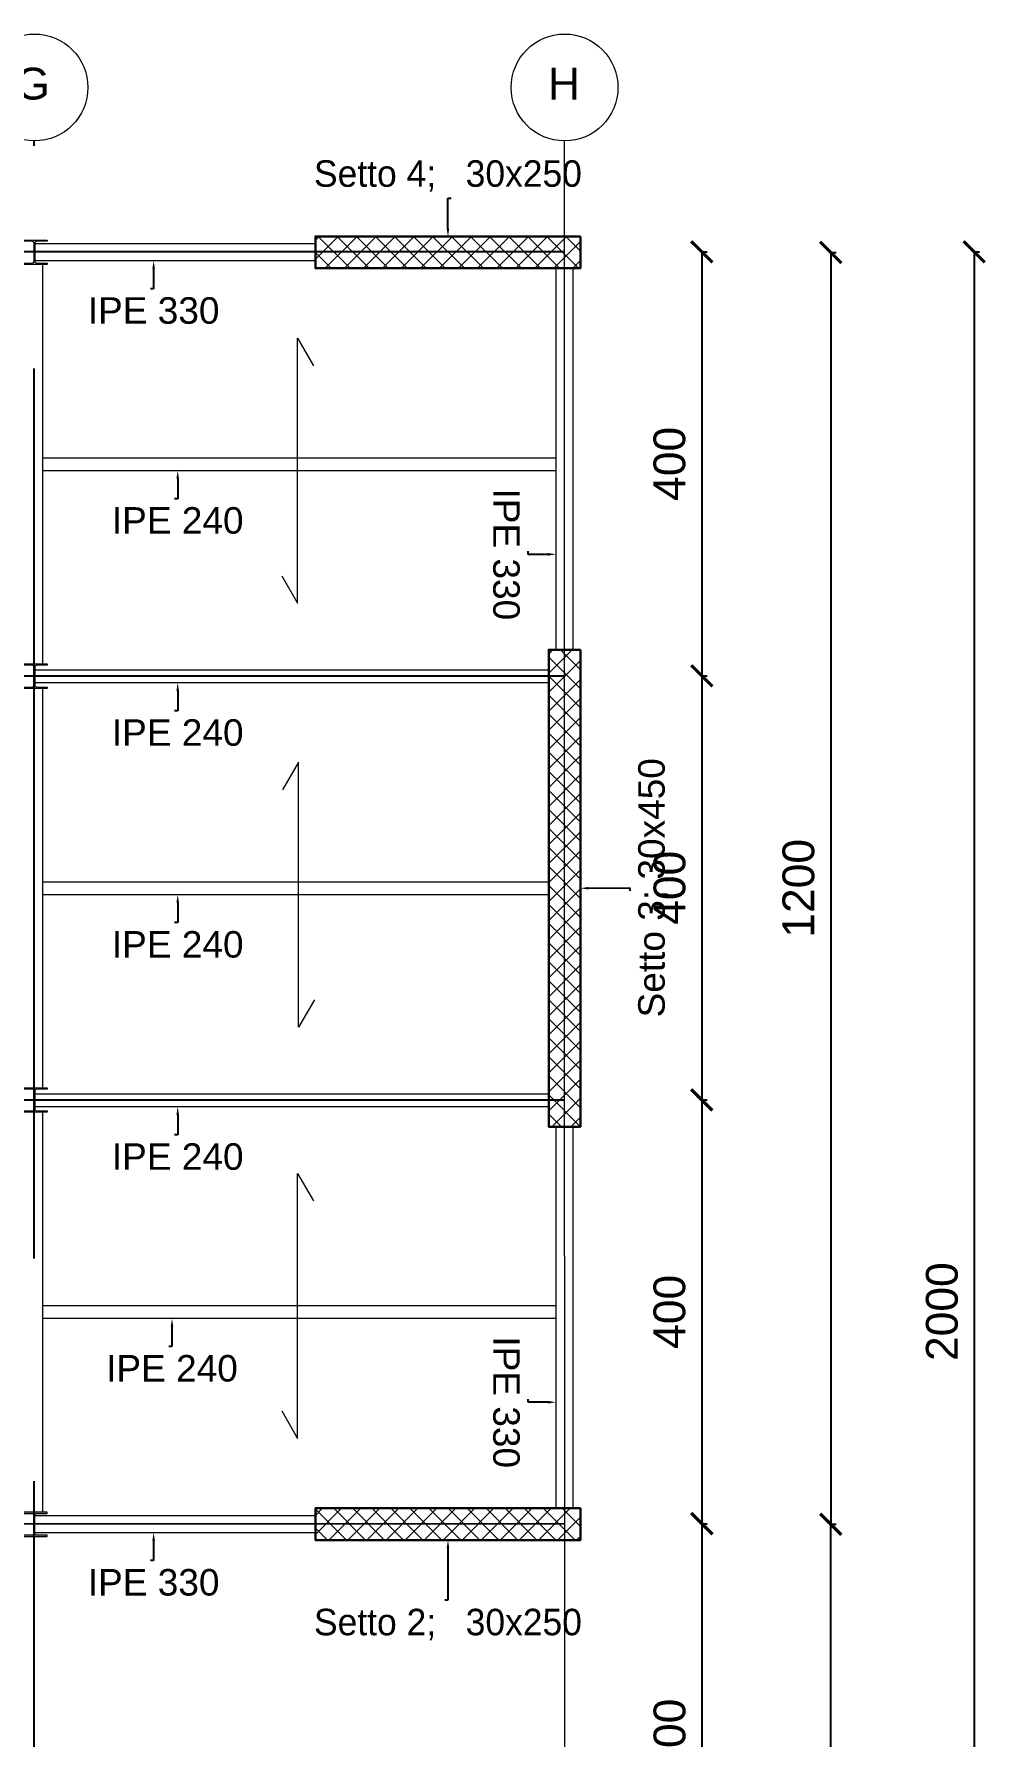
# Model space of a CAD drawing. Header units: millimetres. Extents: x 1415 to 3549, y 2194 to 4677.
# Drawn here: x 1835.06 to 1844.04, y 2203.66 to 2219.73 of the extents above; entities that cross this region are included whole.
import ezdxf
from ezdxf import colors
from ezdxf.entities.mleader import LeaderData, LeaderLine
from ezdxf.math import Vec2, Vec3

# ---------------------------------------------------------------- set-up
doc = ezdxf.new("R2010")
doc.units = ezdxf.units.MM
doc.linetypes.add('ACAD_ISO02W100', pattern=[15, 12, -3])
doc.layers.get('0').update_dxf_attribs({"plot": 0})
for name, color, linetype, lineweight in [('armature longitudinali', 5, 'Continuous', 9), ('bulloni', 170, 'Continuous', 15), ('Layer3', 7, 'Continuous', 15), ('Layer4', 7, 'Continuous', 15), ('quote', 252, 'Continuous', 5), ('Setti', 5, 'Continuous', 30), ('staffe', 10, 'Continuous', 9)]:
    doc.layers.add(name, color=color, linetype=linetype, lineweight=lineweight)
doc.layers.add('linea tratteggiata', color=221, linetype='ACAD_ISO02W100')
doc.styles.get("Standard").update_dxf_attribs({"font": 'arial.ttf'})
doc.dimstyles.new('quote cm scala 200', dxfattribs={"dimtxt": 0.3, "dimasz": 0.2, "dimexe": 0.05, "dimexo": 0.0015, "dimgap": 0.15, "dimtad": 1, "dimdec": 0, "dimlfac": 100, "dimzin": 0, "dimdsep": 46, "dimtxsty": 'Standard', "dimblk": 'ARCHTICK', "dimcen": 0, "dimclre": 252, "dimadec": 0, "dimazin": 2, "dimtfac": 1, "dimtdec": 0, "dimtofl": 0, "dimtmove": 0, "dimatfit": 3, "dimfxl": 0.0035, "dimfxlon": 1, "dimtolj": 1, "dimtzin": 0, "dimarcsym": 0})

# ---------------------------------------------------------------- blocks, each defined once
blk = doc.blocks.new('_ArchTick')
at = {"color": 0, "linetype": 'ByBlock', "const_width": 0.15}
blk.add_lwpolyline([(-0.5, -0.5), (0.5, 0.5)], dxfattribs=at)
blk = doc.blocks.new('*D304')
at = {"layer": 'Defpoints', "color": 0, "transparency": 16777216}
for p in [(1840.212, 2217.675), (1840.212, 2213.675), (1841.356, 2213.675)]:
    blk.add_point(p, dxfattribs=at)
at = {"layer": 'quote', "color": 252, "lineweight": -2, "transparency": 16777216}
for p, q in [((1841.352, 2217.675), (1841.406, 2217.675)), ((1841.352, 2213.675), (1841.406, 2213.675))]:
    blk.add_line(p, q, dxfattribs=at)
at = {"layer": 'quote', "color": 0, "linetype": 'Continuous', "lineweight": -2, "transparency": 16777216}
blk.add_line((1841.356, 2217.675), (1841.356, 2213.675), dxfattribs=at)
at = {"layer": 'quote', "color": 0, "lineweight": -2, "transparency": 16777216, "xscale": 0.2, "yscale": 0.2, "zscale": 0.2}
for p, rotation in [((1841.356, 2217.675), 90), ((1841.356, 2213.675), 270)]:
    blk.add_blockref('_ArchTick', p, dxfattribs=dict(at, rotation=rotation))
at = {"layer": 'quote', "color": 0, "transparency": 16777216, "insert": (1841.052, 2215.675), "char_height": 0.3, "attachment_point": 5, "rotation": 90}
blk.add_mtext('\\A1;400', dxfattribs=at)
blk = doc.blocks.new('*D305')
at = {"layer": 'Defpoints', "color": 0, "transparency": 16777216}
for p in [(1841.352, 2213.675), (1841.352, 2209.675), (1841.356, 2209.675)]:
    blk.add_point(p, dxfattribs=at)
at = {"layer": 'quote', "color": 252, "lineweight": -2, "transparency": 16777216}
for p, q in [((1841.354, 2213.675), (1841.406, 2213.675)), ((1841.354, 2209.675), (1841.406, 2209.675))]:
    blk.add_line(p, q, dxfattribs=at)
at = {"layer": 'quote', "color": 0, "linetype": 'Continuous', "lineweight": -2, "transparency": 16777216}
blk.add_line((1841.356, 2213.675), (1841.356, 2209.675), dxfattribs=at)
at = {"layer": 'quote', "color": 0, "lineweight": -2, "transparency": 16777216, "xscale": 0.2, "yscale": 0.2, "zscale": 0.2}
for p, rotation in [((1841.356, 2213.675), 90), ((1841.356, 2209.675), 270)]:
    blk.add_blockref('_ArchTick', p, dxfattribs=dict(at, rotation=rotation))
at = {"layer": 'quote', "color": 0, "transparency": 16777216, "insert": (1841.053, 2211.675), "char_height": 0.3, "attachment_point": 5, "rotation": 90}
blk.add_mtext('\\A1;400', dxfattribs=at)
blk = doc.blocks.new('*D306')
at = {"layer": 'Defpoints', "color": 0, "transparency": 16777216}
for p in [(1840.063, 2209.673), (1840.064, 2205.675), (1841.356, 2205.675)]:
    blk.add_point(p, dxfattribs=at)
at = {"layer": 'quote', "color": 252, "lineweight": -2, "transparency": 16777216}
for p, q in [((1841.352, 2209.673), (1841.406, 2209.673)), ((1841.352, 2205.675), (1841.406, 2205.675))]:
    blk.add_line(p, q, dxfattribs=at)
at = {"layer": 'quote', "color": 0, "linetype": 'Continuous', "lineweight": -2, "transparency": 16777216}
blk.add_line((1841.356, 2209.673), (1841.356, 2205.675), dxfattribs=at)
at = {"layer": 'quote', "color": 0, "lineweight": -2, "transparency": 16777216, "xscale": 0.2, "yscale": 0.2, "zscale": 0.2}
for p, rotation in [((1841.356, 2209.673), 90), ((1841.356, 2205.675), 270)]:
    blk.add_blockref('_ArchTick', p, dxfattribs=dict(at, rotation=rotation))
at = {"layer": 'quote', "color": 0, "transparency": 16777216, "insert": (1841.052, 2207.674), "char_height": 0.3, "attachment_point": 5, "rotation": 90}
blk.add_mtext('\\A1;400', dxfattribs=at)
blk = doc.blocks.new('*D307')
at = {"layer": 'Defpoints', "color": 0, "transparency": 16777216}
for p in [(1841.352, 2205.675), (1841.352, 2201.675), (1841.356, 2201.675)]:
    blk.add_point(p, dxfattribs=at)
at = {"layer": 'quote', "color": 252, "lineweight": -2, "transparency": 16777216}
for p, q in [((1841.354, 2205.675), (1841.406, 2205.675)), ((1841.354, 2201.675), (1841.406, 2201.675))]:
    blk.add_line(p, q, dxfattribs=at)
at = {"layer": 'quote', "color": 0, "linetype": 'Continuous', "lineweight": -2, "transparency": 16777216}
blk.add_line((1841.356, 2205.675), (1841.356, 2201.675), dxfattribs=at)
at = {"layer": 'quote', "color": 0, "lineweight": -2, "transparency": 16777216, "xscale": 0.2, "yscale": 0.2, "zscale": 0.2}
for p, rotation in [((1841.356, 2205.675), 90), ((1841.356, 2201.675), 270)]:
    blk.add_blockref('_ArchTick', p, dxfattribs=dict(at, rotation=rotation))
at = {"layer": 'quote', "color": 0, "transparency": 16777216, "insert": (1841.053, 2203.675), "char_height": 0.3, "attachment_point": 5, "rotation": 90}
blk.add_mtext('\\A1;400', dxfattribs=at)
blk = doc.blocks.new('*D309')
at = {"layer": 'Defpoints', "color": 0, "transparency": 16777216}
for p in [(1837.712, 2217.67), (1837.712, 2205.67), (1842.572, 2205.67)]:
    blk.add_point(p, dxfattribs=at)
at = {"layer": 'quote', "color": 252, "lineweight": -2, "transparency": 16777216}
for p, q in [((1842.569, 2217.67), (1842.622, 2217.67)), ((1842.569, 2205.67), (1842.622, 2205.67))]:
    blk.add_line(p, q, dxfattribs=at)
at = {"layer": 'quote', "color": 0, "linetype": 'Continuous', "lineweight": -2, "transparency": 16777216}
blk.add_line((1842.572, 2217.67), (1842.572, 2205.67), dxfattribs=at)
at = {"layer": 'quote', "color": 0, "lineweight": -2, "transparency": 16777216, "xscale": 0.2, "yscale": 0.2, "zscale": 0.2}
for p, rotation in [((1842.572, 2217.67), 90), ((1842.572, 2205.67), 270)]:
    blk.add_blockref('_ArchTick', p, dxfattribs=dict(at, rotation=rotation))
at = {"layer": 'quote', "color": 0, "transparency": 16777216, "insert": (1842.269, 2211.67), "char_height": 0.3, "attachment_point": 5, "rotation": 90}
blk.add_mtext('\\A1;1200', dxfattribs=at)
blk = doc.blocks.new('*D320')
at = {"layer": 'Defpoints', "color": 0, "transparency": 16777216}
for p in [(1830.062, 2205.67), (1842.573, 2205.67), (1830.061, 2197.672)]:
    blk.add_point(p, dxfattribs=at)
at = {"layer": 'quote', "color": 252, "lineweight": -2, "transparency": 16777216}
for p, q in [((1842.569, 2205.67), (1842.623, 2205.67)), ((1842.569, 2197.672), (1842.623, 2197.672))]:
    blk.add_line(p, q, dxfattribs=at)
at = {"layer": 'quote', "color": 0, "linetype": 'Continuous', "lineweight": -2, "transparency": 16777216}
blk.add_line((1842.573, 2197.672), (1842.573, 2205.67), dxfattribs=at)
at = {"layer": 'quote', "color": 0, "lineweight": -2, "transparency": 16777216, "xscale": 0.2, "yscale": 0.2, "zscale": 0.2}
for p, rotation in [((1842.573, 2205.67), 90), ((1842.573, 2197.672), 270)]:
    blk.add_blockref('_ArchTick', p, dxfattribs=dict(at, rotation=rotation))
at = {"layer": 'quote', "color": 0, "transparency": 16777216, "insert": (1842.27, 2201.671), "char_height": 0.3, "attachment_point": 5, "rotation": 90}
blk.add_mtext('\\A1;800', dxfattribs=at)
blk = doc.blocks.new('*D321')
at = {"layer": 'Defpoints', "color": 0, "transparency": 16777216}
for p in [(1840.062, 2217.675), (1840.065, 2197.678), (1843.925, 2197.678)]:
    blk.add_point(p, dxfattribs=at)
at = {"layer": 'quote', "color": 252, "lineweight": -2, "transparency": 16777216}
for p, q in [((1843.922, 2217.675), (1843.975, 2217.675)), ((1843.922, 2197.678), (1843.975, 2197.678))]:
    blk.add_line(p, q, dxfattribs=at)
at = {"layer": 'quote', "color": 0, "linetype": 'Continuous', "lineweight": -2, "transparency": 16777216}
blk.add_line((1843.925, 2217.675), (1843.925, 2197.678), dxfattribs=at)
at = {"layer": 'quote', "color": 0, "lineweight": -2, "transparency": 16777216, "xscale": 0.2, "yscale": 0.2, "zscale": 0.2}
for p, rotation in [((1843.925, 2217.675), 90), ((1843.925, 2197.678), 270)]:
    blk.add_blockref('_ArchTick', p, dxfattribs=dict(at, rotation=rotation))
at = {"layer": 'quote', "color": 0, "transparency": 16777216, "insert": (1843.622, 2207.676), "char_height": 0.3, "attachment_point": 5, "rotation": 90}
blk.add_mtext('\\A1;2000', dxfattribs=at)

msp = doc.modelspace()

# ---------------------------------------------------------------- hatches: boundary and pattern name
at = {"layer": 'Layer4'}
h = msp.add_hatch(color=0, dxfattribs=at)
h.dxf.hatch_style = 1
h.paths.add_polyline_path([(1835.181, 2217.557), (1835.181, 2217.569), (1835.0858, 2217.569, -0.4142136), (1835.0648, 2217.59), (1835.0648, 2217.672), (1835.061, 2217.672), (1835.061, 2217.557)])
h.paths.add_polyline_path([(1835.061, 2217.557), (1835.061, 2217.672), (1835.0573, 2217.672), (1835.0573, 2217.59, -0.4142136), (1835.0363, 2217.569), (1834.941, 2217.569), (1834.941, 2217.557)])
h.paths.add_polyline_path([(1835.0858, 2217.775), (1835.181, 2217.775), (1835.181, 2217.787), (1835.061, 2217.787), (1835.061, 2217.672), (1835.0648, 2217.672), (1835.0648, 2217.754, -0.4142136)])
h.paths.add_polyline_path([(1835.0573, 2217.754), (1835.0573, 2217.672), (1835.061, 2217.672), (1835.061, 2217.787), (1834.941, 2217.787), (1834.941, 2217.775), (1835.0363, 2217.775, -0.4142136)])
h = msp.add_hatch(color=0, dxfattribs=at)
h.dxf.hatch_style = 1
h.paths.add_polyline_path([(1835.181, 2213.557), (1835.181, 2213.569), (1835.0858, 2213.569, -0.4142136), (1835.0648, 2213.59), (1835.0648, 2213.672), (1835.061, 2213.672), (1835.061, 2213.557)])
h.paths.add_polyline_path([(1835.061, 2213.557), (1835.061, 2213.672), (1835.0573, 2213.672), (1835.0573, 2213.59, -0.4142136), (1835.0363, 2213.569), (1834.941, 2213.569), (1834.941, 2213.557)])
h.paths.add_polyline_path([(1835.0858, 2213.775), (1835.181, 2213.775), (1835.181, 2213.787), (1835.061, 2213.787), (1835.061, 2213.672), (1835.0648, 2213.672), (1835.0648, 2213.754, -0.4142136)])
h.paths.add_polyline_path([(1835.0573, 2213.754), (1835.0573, 2213.672), (1835.061, 2213.672), (1835.061, 2213.787), (1834.941, 2213.787), (1834.941, 2213.775), (1835.0363, 2213.775, -0.4142136)])
h = msp.add_hatch(color=0, dxfattribs=at)
h.dxf.hatch_style = 1
h.paths.add_polyline_path([(1835.181, 2209.5576), (1835.181, 2209.5696), (1835.0858, 2209.5696, -0.4142136), (1835.0648, 2209.5906), (1835.0648, 2209.6726), (1835.061, 2209.6726), (1835.061, 2209.5576)])
h.paths.add_polyline_path([(1835.061, 2209.5576), (1835.061, 2209.6726), (1835.0573, 2209.6726), (1835.0573, 2209.5906, -0.4142136), (1835.0363, 2209.5696), (1834.941, 2209.5696), (1834.941, 2209.5576)])
h.paths.add_polyline_path([(1835.0858, 2209.7756), (1835.181, 2209.7756), (1835.181, 2209.7876), (1835.061, 2209.7876), (1835.061, 2209.6726), (1835.0648, 2209.6726), (1835.0648, 2209.7546, -0.4142136)])
h.paths.add_polyline_path([(1835.0573, 2209.7546), (1835.0573, 2209.6726), (1835.061, 2209.6726), (1835.061, 2209.7876), (1834.941, 2209.7876), (1834.941, 2209.7756), (1835.0363, 2209.7756, -0.4142136)])
h = msp.add_hatch(color=0, dxfattribs=at)
h.dxf.hatch_style = 1
h.paths.add_polyline_path([(1835.181, 2205.7837), (1835.181, 2205.7717), (1835.0858, 2205.7717, 0.4142136), (1835.0648, 2205.7507), (1835.0648, 2205.6687), (1835.061, 2205.6687), (1835.061, 2205.7837)])
h.paths.add_polyline_path([(1835.061, 2205.7837), (1835.061, 2205.6687), (1835.0573, 2205.6687), (1835.0573, 2205.7507, 0.4142136), (1835.0363, 2205.7717), (1834.941, 2205.7717), (1834.941, 2205.7837)])
h.paths.add_polyline_path([(1835.0858, 2205.5657), (1835.181, 2205.5657), (1835.181, 2205.5537), (1835.061, 2205.5537), (1835.061, 2205.6687), (1835.0648, 2205.6687), (1835.0648, 2205.5867, 0.4142136)])
h.paths.add_polyline_path([(1835.0573, 2205.5867), (1835.0573, 2205.6687), (1835.061, 2205.6687), (1835.061, 2205.5537), (1834.941, 2205.5537), (1834.941, 2205.5657), (1835.0363, 2205.5657, 0.4142136)])
at = {"layer": 'staffe', "true_color": 0xc7c8ca}
h = msp.add_hatch(dxfattribs=at)
h.set_pattern_fill('ANSI37', color=9, scale=0.04)
h.set_pattern_definition([(45, (117.48415, -95.67684), (-0.089802561, 0.089802561), []), (135, (117.48415, -95.67684), (-0.089802561, -0.089802561), [])])
h.paths.add_polyline_path([(1840.2116, 2217.8204), (1840.2116, 2217.5204), (1837.7116, 2217.5204), (1837.7116, 2217.8204)])
h.paths.add_polyline_path([(1840.2116, 2209.4204), (1839.9116, 2209.4204), (1839.9116, 2213.9204), (1840.2116, 2213.9204)])
h.paths.add_polyline_path([(1824.9116, 2213.9204), (1825.2116, 2213.9204), (1825.2116, 2209.4204), (1824.9116, 2209.4204)])
h.paths.add_polyline_path([(1837.7116, 2205.5204), (1837.7116, 2205.8204), (1840.2116, 2205.8204), (1840.2116, 2205.5204)])
h.paths.add_polyline_path([(1827.7116, 2197.5204), (1827.7116, 2197.8204), (1830.2116, 2197.8204), (1830.2116, 2197.5204)])

# ---------------------------------------------------------------- linework, layer by layer
at = {"layer": 'bulloni'}
for points in [[(1839.9816, 2215.7297), (1838.9603, 2215.7297), (1835.1414, 2215.7297)], [(1839.9816, 2215.6097), (1838.9603, 2215.6097), (1835.1414, 2215.6097)], [(1839.9116, 2211.7297), (1835.1374, 2211.7297)], [(1839.9116, 2211.6097), (1835.1374, 2211.6097)], [(1839.9816, 2207.7297), (1838.9603, 2207.7297), (1835.1414, 2207.7297)], [(1839.9816, 2207.6097), (1838.9603, 2207.6097), (1835.1414, 2207.6097)]]:
    msp.add_lwpolyline(points, dxfattribs=at)
at = {"layer": 'Layer3'}
for points in [[(1839.9816, 2205.8204), (1839.9816, 2209.4204)], [(1840.1416, 2205.8204), (1840.1416, 2209.4204)]]:
    msp.add_lwpolyline(points, dxfattribs=at)
for centre in [(1835.0616, 2219.2264), (1840.0616, 2219.2264)]:
    msp.add_circle(centre, 0.5039, dxfattribs=at)
at = {"layer": 'Layer4', "color": 217, "ltscale": 0.7, "true_color": 0x93278f}
msp.add_lwpolyline([(1840.0649, 2197.6781), (1840.0622, 2218.7225)], dxfattribs=at)
at = {"layer": 'Layer4'}
for points in [[(1835.181, 2217.557), (1834.941, 2217.557), (1834.941, 2217.569), (1835.0363, 2217.569, 0.4142136), (1835.0573, 2217.59), (1835.0573, 2217.754, 0.4142136), (1835.0363, 2217.775), (1834.941, 2217.775), (1834.941, 2217.787), (1835.181, 2217.787), (1835.181, 2217.775), (1835.0858, 2217.775, 0.4142136), (1835.0648, 2217.754), (1835.0648, 2217.59, 0.4142136), (1835.0858, 2217.569), (1835.181, 2217.569)], [(1835.181, 2213.557), (1834.941, 2213.557), (1834.941, 2213.569), (1835.0363, 2213.569, 0.4142136), (1835.0573, 2213.59), (1835.0573, 2213.754, 0.4142136), (1835.0363, 2213.775), (1834.941, 2213.775), (1834.941, 2213.787), (1835.181, 2213.787), (1835.181, 2213.775), (1835.0858, 2213.775, 0.4142136), (1835.0648, 2213.754), (1835.0648, 2213.59, 0.4142136), (1835.0858, 2213.569), (1835.181, 2213.569)], [(1835.181, 2209.5576), (1834.941, 2209.5576), (1834.941, 2209.5696), (1835.0363, 2209.5696, 0.4142136), (1835.0573, 2209.5906), (1835.0573, 2209.7546, 0.4142136), (1835.0363, 2209.7756), (1834.941, 2209.7756), (1834.941, 2209.7876), (1835.181, 2209.7876), (1835.181, 2209.7756), (1835.0858, 2209.7756, 0.4142136), (1835.0648, 2209.7546), (1835.0648, 2209.5906, 0.4142136), (1835.0858, 2209.5696), (1835.181, 2209.5696)], [(1835.181, 2205.7837), (1834.941, 2205.7837), (1834.941, 2205.7717), (1835.0363, 2205.7717, -0.4142136), (1835.0573, 2205.7507), (1835.0573, 2205.5867, -0.4142136), (1835.0363, 2205.5657), (1834.941, 2205.5657), (1834.941, 2205.5537), (1835.181, 2205.5537), (1835.181, 2205.5657), (1835.0858, 2205.5657, -0.4142136), (1835.0648, 2205.5867), (1835.0648, 2205.7507, -0.4142136), (1835.0858, 2205.7717), (1835.181, 2205.7717)]]:
    msp.add_lwpolyline(points, format="xyb", close=True, dxfattribs=at)
for points in [[(1837.7116, 2217.7504), (1835.0648, 2217.7504)], [(1837.7116, 2217.5904), (1835.0648, 2217.59)], [(1835.1414, 2213.7876), (1835.1414, 2217.557)], [(1839.9816, 2213.9204), (1839.9816, 2217.5204)], [(1840.1416, 2213.9204), (1840.1416, 2217.5204)], [(1837.3931, 2214.6195), (1837.5431, 2214.3597), (1837.5431, 2216.8597), (1837.6931, 2216.5999)], [(1839.9116, 2213.7281), (1835.0619, 2213.7281)], [(1839.9116, 2213.6081), (1835.0619, 2213.6081)], [(1835.1414, 2209.7876), (1835.1414, 2213.557)], [(1837.7016, 2210.6195), (1837.5516, 2210.3597), (1837.5516, 2212.8597), (1837.4016, 2212.5999)], [(1839.9116, 2209.7275), (1835.0619, 2209.7275)], [(1839.9116, 2209.6075), (1835.0619, 2209.6075)], [(1835.1414, 2205.7883), (1835.1414, 2209.5576)], [(1837.3933, 2206.7395), (1837.5433, 2206.4797), (1837.5433, 2208.9797), (1837.6933, 2208.7199)], [(1837.7116, 2205.7504), (1835.0648, 2205.7508)], [(1837.7116, 2205.5904), (1835.0648, 2205.5904)]]:
    msp.add_lwpolyline(points, dxfattribs=at)
at = {"layer": 'linea tratteggiata', "ltscale": 0.7}
for points in [[(1835.0609, 2197.6759), (1835.058, 2218.7225)], [(1840.0623, 2217.6749), (1804.0088, 2217.6704)], [(1840.0628, 2213.6726), (1804.0088, 2213.6704)], [(1840.0633, 2209.6726), (1804.0088, 2209.6704)], [(1840.0639, 2205.6726), (1804.0088, 2205.6704)]]:
    msp.add_lwpolyline(points, dxfattribs=at)
at = {"layer": 'Setti'}
for points in [[(1840.2116, 2217.8204), (1840.2116, 2217.5204), (1837.7116, 2217.5204), (1837.7116, 2217.8204), (1840.2116, 2217.8204)], [(1840.2116, 2213.9204), (1840.2116, 2209.4204), (1839.9116, 2209.4204), (1839.9116, 2213.9204), (1840.2116, 2213.9204)], [(1840.2116, 2205.8204), (1840.2116, 2205.5204), (1837.7116, 2205.5204), (1837.7116, 2205.8204), (1840.2116, 2205.8204)]]:
    msp.add_lwpolyline(points, dxfattribs=at)

# ---------------------------------------------------------------- texts
at = {"layer": 'Layer3', "char_height": 0.3, "attachment_point": 3}
for s, insert in [('G', (1835.2076, 2219.4127)), ('H', (1840.2076, 2219.4127))]:
    msp.add_mtext_dynamic_manual_height_columns(s, width=0.046636, gutter_width=12.5, heights=[0], dxfattribs=dict(at, insert=insert))

# ---------------------------------------------------------------- dimensions: what is measured, and where the dimension line sits
at = {"layer": 'quote'}
for base, p1, p2, picture, middle in [((1842.5722, 2205.6704), (1837.7116, 2217.6704), (1837.7116, 2205.6704), '*D309', (1842.2691, 2211.6704)), ((1843.9254, 2197.6781), (1840.0623, 2217.6749), (1840.0649, 2197.6781), '*D321', (1843.6222, 2207.6765)), ((1841.3557, 2213.675), (1840.2116, 2217.675), (1840.2116, 2213.675), '*D304', (1841.0525, 2215.675)), ((1841.3562, 2209.675), (1841.3522, 2213.675), (1841.3522, 2209.675), '*D305', (1841.053, 2211.675)), ((1841.3557, 2205.675), (1840.0633, 2209.6726), (1840.0639, 2205.675), '*D306', (1841.0525, 2207.6738)), ((1842.5727, 2205.6704), (1830.0613, 2197.6718), (1830.0616, 2205.6704), '*D320', (1842.2696, 2201.6711)), ((1841.3562, 2201.675), (1841.3522, 2205.675), (1841.3522, 2201.675), '*D307', (1841.053, 2203.675))]:
    dim = msp.add_linear_dim(base=base, p1=p1, p2=p2, angle=90, dimstyle='quote cm scala 200', dxfattribs=at)
    dim.commit()
    dim.dimension.update_dxf_attribs({"geometry": picture, "text_midpoint": middle})

# ---------------------------------------------------------------- leaders
at = {"layer": 'armature longitudinali'}
ml = msp.add_multileader_mtext('Standard', dxfattribs=at)
ml.set_content('{\\fBahnschrift Light|b0|i0|c0|p34;\\C0;Setto 4;   30x250}', color=256)
ml.set_leader_properties()
ml.build(insert=Vec2(0, 0))
ml.multileader.update_dxf_attribs({"text_attachment_direction": 1, "dogleg_length": 0.03, "arrow_head_size": 0.075})
ctx = ml.context
ctx.base_point, ctx.char_height, ctx.arrow_head_size, ctx.landing_gap_size, ctx.plane_origin = Vec3(1838.9616, 2218.1818), 0.25, 0.075, 0.08, Vec3(1839.9718, 2217.8204)
ctx.text_align_type = 1
notes = []
notes.append((ctx, [(1, (1, 1, 0), (1838.9616, 2218.1818), (1, 0), 0.03, [(0, [(1838.9616, 2217.8204), (1838.9616, 2218.1818)], 0, [])])]))
ctx.mtext.insert, ctx.mtext.alignment, ctx.mtext.flow_direction = Vec3(1838.9616, 2218.5393), 2, 5
ml = msp.add_multileader_mtext('Standard', dxfattribs=at)
ml.set_content('{\\C0;Setto 3; 30x450}', color=256)
ml.set_leader_properties()
ml.build(insert=Vec2(0, 0))
ml.multileader.update_dxf_attribs({"text_attachment_direction": 1, "dogleg_length": 0.03, "arrow_head_size": 0.075})
ctx = ml.context
ctx.base_point, ctx.char_height, ctx.arrow_head_size, ctx.landing_gap_size, ctx.plane_origin, ctx.plane_x_axis, ctx.plane_y_axis = Vec3(1841.1398, 2211.675), 0.25, 0.075, 0.08, Vec3(1841.7684, 2213.0304), Vec3(0, 1), Vec3(-1, 0)
ctx.text_align_type = 1
notes.append((ctx, [(1, (1, 1, 0), (1840.676, 2211.675), (0, -1), 0.03, [(0, [(1840.2116, 2211.6704), (1840.676, 2211.675)], 0, [])])]))
ctx.mtext.insert, ctx.mtext.text_direction, ctx.mtext.rotation, ctx.mtext.alignment, ctx.mtext.flow_direction = Vec3(1840.756, 2211.675), Vec3(0, 1), 1.5707963, 2, 5
ml = msp.add_multileader_mtext('Standard', dxfattribs=at)
ml.set_content('{\\fBahnschrift Light|b0|i0|c0|p34;\\C0;Setto 2;   30x250}', color=256)
ml.set_leader_properties()
ml.build(insert=Vec2(0, 0))
ml.multileader.update_dxf_attribs({"text_attachment_direction": 1, "dogleg_length": 0.03, "arrow_head_size": 0.075})
ctx = ml.context
ctx.base_point, ctx.char_height, ctx.arrow_head_size, ctx.landing_gap_size, ctx.plane_origin = Vec3(1838.9616, 2204.5148), 0.25, 0.075, 0.08, Vec3(1837.8677, 2205.5204)
ctx.text_align_type = 1
notes.append((ctx, [(1, (1, 1, 0), (1838.9616, 2204.9523), (-1, 0), 0.03, [(0, [(1838.9616, 2205.5204), (1838.9616, 2204.9523)], 0, [])])]))
ctx.mtext.insert, ctx.mtext.alignment, ctx.mtext.flow_direction = Vec3(1838.9616, 2204.8723), 2, 5
at = {"layer": 'quote'}
ml = msp.add_multileader_mtext('Standard', dxfattribs=at)
ml.set_content('IPE 330', color=256)
ml.set_leader_properties()
ml.build(insert=Vec2(0, 0))
ml.multileader.update_dxf_attribs({"text_attachment_direction": 1, "dogleg_length": 0.03, "arrow_head_size": 0.075})
ctx = ml.context
ctx.base_point, ctx.char_height, ctx.arrow_head_size, ctx.landing_gap_size, ctx.plane_origin = Vec3(1836.1854, 2216.9117), 0.25, 0.075, 0.08, Vec3(1836.1854, 2217.5904)
ctx.text_align_type = 1
notes.append((ctx, [(0, (1, 1, 0), (1836.1854, 2217.3272), (-1, 0), 0.03, [(0, [(1836.1854, 2217.5904)], 0, [])])]))
ctx.mtext.insert, ctx.mtext.alignment, ctx.mtext.flow_direction = Vec3(1836.1854, 2217.2472), 2, 5
ml = msp.add_multileader_mtext('Standard', dxfattribs=at)
ml.set_content('IPE 240', color=256)
ml.set_leader_properties()
ml.build(insert=Vec2(0, 0))
ml.multileader.update_dxf_attribs({"text_attachment_direction": 1, "dogleg_length": 0.03, "arrow_head_size": 0.075})
ctx = ml.context
ctx.base_point, ctx.char_height, ctx.arrow_head_size, ctx.landing_gap_size, ctx.plane_origin = Vec3(1836.4124, 2214.9312), 0.25, 0.075, 0.08, Vec3(1836.4124, 2215.6097)
ctx.text_align_type = 1
notes.append((ctx, [(0, (1, 1, 0), (1836.4124, 2215.3465), (-1, 0), 0.03, [(0, [(1836.4124, 2215.6097)], 0, [])])]))
ctx.mtext.insert, ctx.mtext.alignment, ctx.mtext.flow_direction = Vec3(1836.4124, 2215.2665), 2, 5
ml = msp.add_multileader_mtext('Standard', dxfattribs=at)
ml.set_content('IPE 330', color=256)
ml.set_leader_properties()
ml.build(insert=Vec2(0, 0))
ml.multileader.update_dxf_attribs({"text_attachment_direction": 1, "dogleg_length": 0.03, "arrow_head_size": 0.075})
ctx = ml.context
ctx.base_point, ctx.char_height, ctx.arrow_head_size, ctx.landing_gap_size, ctx.plane_origin, ctx.plane_x_axis, ctx.plane_y_axis = Vec3(1839.3029, 2214.8213), 0.25, 0.075, 0.08, Vec3(1839.9816, 2214.8213), Vec3(0, -1), Vec3(1, 0)
ctx.text_align_type = 1
notes.append((ctx, [(0, (1, 1, 0), (1839.7184, 2214.8213), (0, 1), 0.03, [(0, [(1839.9816, 2214.8213)], 0, [])])]))
ctx.mtext.insert, ctx.mtext.text_direction, ctx.mtext.rotation, ctx.mtext.alignment, ctx.mtext.flow_direction = Vec3(1839.6384, 2214.8213), Vec3(0, -1), 4.712389, 2, 5
ml = msp.add_multileader_mtext('Standard', dxfattribs=at)
ml.set_content('IPE 240', color=256)
ml.set_leader_properties()
ml.build(insert=Vec2(0, 0))
ml.multileader.update_dxf_attribs({"text_attachment_direction": 1, "dogleg_length": 0.03, "arrow_head_size": 0.075})
ctx = ml.context
ctx.base_point, ctx.char_height, ctx.arrow_head_size, ctx.landing_gap_size, ctx.plane_origin = Vec3(1836.4124, 2212.9296), 0.25, 0.075, 0.08, Vec3(1836.4124, 2213.6081)
ctx.text_align_type = 1
notes.append((ctx, [(0, (1, 1, 0), (1836.4124, 2213.3449), (-1, 0), 0.03, [(0, [(1836.4124, 2213.6081)], 0, [])])]))
ctx.mtext.insert, ctx.mtext.alignment, ctx.mtext.flow_direction = Vec3(1836.4124, 2213.2649), 2, 5
ml = msp.add_multileader_mtext('Standard', dxfattribs=at)
ml.set_content('IPE 240', color=256)
ml.set_leader_properties()
ml.build(insert=Vec2(0, 0))
ml.multileader.update_dxf_attribs({"text_attachment_direction": 1, "dogleg_length": 0.03, "arrow_head_size": 0.075})
ctx = ml.context
ctx.base_point, ctx.char_height, ctx.arrow_head_size, ctx.landing_gap_size, ctx.plane_origin = Vec3(1836.4124, 2210.9312), 0.25, 0.075, 0.08, Vec3(1836.4124, 2211.6097)
ctx.text_align_type = 1
notes.append((ctx, [(0, (1, 1, 0), (1836.4124, 2211.3465), (-1, 0), 0.03, [(0, [(1836.4124, 2211.6097)], 0, [])])]))
ctx.mtext.insert, ctx.mtext.alignment, ctx.mtext.flow_direction = Vec3(1836.4124, 2211.2665), 2, 5
ml = msp.add_multileader_mtext('Standard', dxfattribs=at)
ml.set_content('IPE 240', color=256)
ml.set_leader_properties()
ml.build(insert=Vec2(0, 0))
ml.multileader.update_dxf_attribs({"text_attachment_direction": 1, "dogleg_length": 0.03, "arrow_head_size": 0.075})
ctx = ml.context
ctx.base_point, ctx.char_height, ctx.arrow_head_size, ctx.landing_gap_size, ctx.plane_origin = Vec3(1836.4124, 2208.929), 0.25, 0.075, 0.08, Vec3(1836.4124, 2209.6075)
ctx.text_align_type = 1
notes.append((ctx, [(0, (1, 1, 0), (1836.4124, 2209.3443), (-1, 0), 0.03, [(0, [(1836.4124, 2209.6075)], 0, [])])]))
ctx.mtext.insert, ctx.mtext.alignment, ctx.mtext.flow_direction = Vec3(1836.4124, 2209.2643), 2, 5
ml = msp.add_multileader_mtext('Standard', dxfattribs=at)
ml.set_content('IPE 240', color=256)
ml.set_leader_properties()
ml.build(insert=Vec2(0, 0))
ml.multileader.update_dxf_attribs({"text_attachment_direction": 1, "dogleg_length": 0.03, "arrow_head_size": 0.075})
ctx = ml.context
ctx.base_point, ctx.char_height, ctx.arrow_head_size, ctx.landing_gap_size, ctx.plane_origin = Vec3(1836.3585, 2206.9312), 0.25, 0.075, 0.08, Vec3(1836.3585, 2207.6097)
ctx.text_align_type = 1
notes.append((ctx, [(0, (1, 1, 0), (1836.3585, 2207.3465), (-1, 0), 0.03, [(0, [(1836.3585, 2207.6097)], 0, [])])]))
ctx.mtext.insert, ctx.mtext.alignment, ctx.mtext.flow_direction = Vec3(1836.3585, 2207.2665), 2, 5
ml = msp.add_multileader_mtext('Standard', dxfattribs=at)
ml.set_content('IPE 330', color=256)
ml.set_leader_properties()
ml.build(insert=Vec2(0, 0))
ml.multileader.update_dxf_attribs({"text_attachment_direction": 1, "dogleg_length": 0.03, "arrow_head_size": 0.075})
ctx = ml.context
ctx.base_point, ctx.char_height, ctx.arrow_head_size, ctx.landing_gap_size, ctx.plane_origin, ctx.plane_x_axis, ctx.plane_y_axis = Vec3(1839.3029, 2206.8213), 0.25, 0.075, 0.08, Vec3(1839.9816, 2206.8213), Vec3(0, -1), Vec3(1, 0)
ctx.text_align_type = 1
notes.append((ctx, [(0, (1, 1, 0), (1839.7184, 2206.8213), (0, 1), 0.03, [(0, [(1839.9816, 2206.8213)], 0, [])])]))
ctx.mtext.insert, ctx.mtext.text_direction, ctx.mtext.rotation, ctx.mtext.alignment, ctx.mtext.flow_direction = Vec3(1839.6384, 2206.8213), Vec3(0, -1), 4.712389, 2, 5
ml = msp.add_multileader_mtext('Standard', dxfattribs=at)
ml.set_content('IPE 330', color=256)
ml.set_leader_properties()
ml.build(insert=Vec2(0, 0))
ml.multileader.update_dxf_attribs({"text_attachment_direction": 1, "dogleg_length": 0.03, "arrow_head_size": 0.075})
ctx = ml.context
ctx.base_point, ctx.char_height, ctx.arrow_head_size, ctx.landing_gap_size, ctx.plane_origin = Vec3(1836.1854, 2204.9117), 0.25, 0.075, 0.08, Vec3(1836.1854, 2205.5904)
ctx.text_align_type = 1
notes.append((ctx, [(0, (1, 1, 0), (1836.1854, 2205.3272), (-1, 0), 0.03, [(0, [(1836.1854, 2205.5904)], 0, [])])]))
ctx.mtext.insert, ctx.mtext.alignment, ctx.mtext.flow_direction = Vec3(1836.1854, 2205.2472), 2, 5
for ctx, leaders in notes:
    for number, flags, end, landing, length, lines in leaders:
        leader = LeaderData()
        leader.index, (leader.has_last_leader_line, leader.has_dogleg_vector, leader.attachment_direction) = number, flags
        leader.last_leader_point, leader.dogleg_vector, leader.dogleg_length = Vec3(end), Vec3(landing), length
        for number, points, colour, breaks in lines:
            line = LeaderLine()
            line.index, line.vertices, line.color, line.breaks = number, Vec3.list(points), colors.encode_raw_color(colour), breaks
            leader.lines.append(line)
        ctx.leaders.append(leader)

doc.saveas('drawing.dxf')
